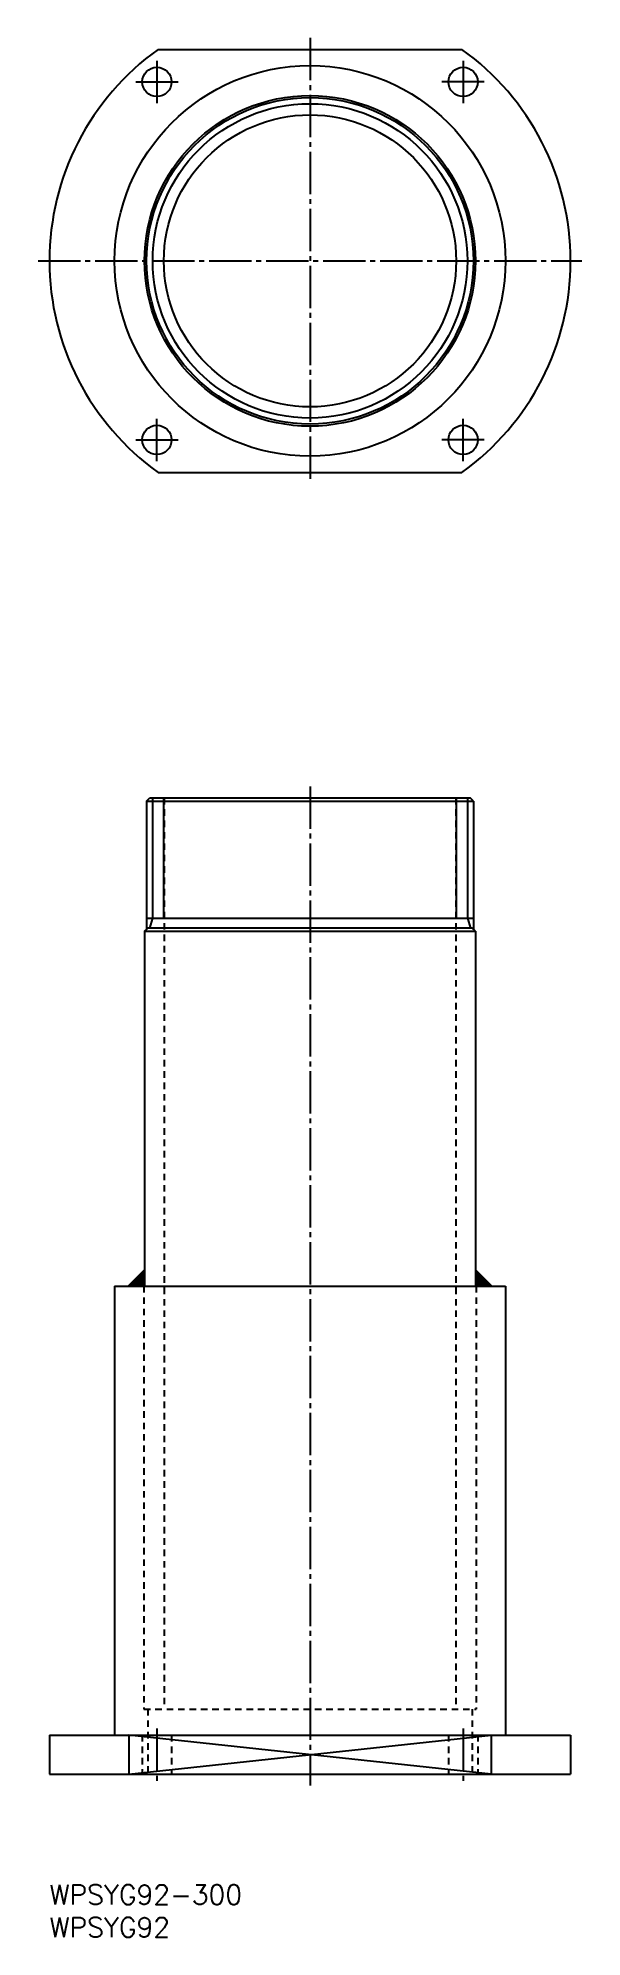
# Model space of a CAD drawing. Extents: x 93 to 260, y 51 to 635.
import ezdxf

# ---------------------------------------------------------------- set-up
doc = ezdxf.new("R2010")
doc.units = 0
doc.linetypes.add('CENTER', pattern=[17.5, 13, -1.5, 1.5, -1.5])
doc.linetypes.add('DASHED', pattern=[3.5, 2, -1.5])
doc.layers.get('0').update_dxf_attribs({"linetype": 'CONTINUOUS'})
doc.layers.add('CENTER', color=1, linetype='CENTER')
doc.styles.get("Standard").update_dxf_attribs({"font": 'txt.shx', "bigfont": '@extfont2.shx'})

# ---------------------------------------------------------------- blocks, each defined once
blk = doc.blocks.new('*U2')
at = {"color": 3, "linetype": 'CONTINUOUS'}
for p, q in [((125.68, 256.14), (120.68, 251.14)), ((120.68, 251.14), (125.68, 251.14)), ((125.68, 251.14), (125.68, 256.14)), ((227.28, 256.14), (227.28, 251.14)), ((232.28, 251.14), (227.28, 256.14)), ((227.28, 251.14), (232.28, 251.14))]:
    blk.add_line(p, q, dxfattribs=at)
for points in [[(125.68, 256.14), (120.68, 251.14), (125.68, 251.14)], [(120.68, 251.14), (120.68, 251.14), (125.68, 251.14)], [(227.28, 256.14), (227.28, 251.14), (232.28, 251.14)], [(227.28, 251.14), (227.28, 251.14), (232.28, 251.14)]]:
    blk.add_solid(points, dxfattribs=at)

msp = doc.modelspace()

# ---------------------------------------------------------------- linework, layer by layer
at = {"color": 7, "linetype": 'CONTINUOUS'}
for p, q in [((129.84, 631.14), (223.11, 631.14)), ((129.84, 501.14), (223.11, 501.14)), ((126.31, 400.14), (127.31, 401.14)), ((126.31, 400.14), (126.31, 360.77)), ((126.31, 400.14), (226.64, 400.14)), ((127.31, 401.14), (225.64, 401.14)), ((226.64, 400.14), (225.64, 401.14)), ((226.64, 400.14), (226.64, 360.77)), ((126.31, 364.14), (226.64, 364.14)), ((125.68, 360.14), (126.68, 361.14)), ((125.68, 360.14), (125.68, 251.14)), ((125.68, 360.14), (227.28, 360.14)), ((226.28, 361.14), (126.68, 361.14)), ((227.28, 360.14), (226.28, 361.14)), ((227.28, 360.14), (227.28, 251.14)), ((116.48, 251.14), (116.48, 113.14)), ((116.48, 251.14), (236.48, 251.14)), ((125.68, 256.14), (120.68, 251.14)), ((227.28, 256.14), (232.28, 251.14)), ((236.48, 251.14), (236.48, 113.14)), ((96.48, 113.14), (256.48, 113.14)), ((96.48, 113.14), (96.48, 101.14)), ((120.85, 113.14), (120.85, 101.14)), ((232.11, 113.14), (232.11, 101.14)), ((256.48, 113.14), (256.48, 101.14)), ((96.48, 101.14), (256.48, 101.14)), ((96.48, 101.14), (256.48, 101.14))]:
    msp.add_line(p, q, dxfattribs=at)
at = {"color": 3, "linetype": 'CONTINUOUS'}
for p, q in [((128.17, 401.14), (128.17, 364.14)), ((131.61, 364.14), (131.61, 401.14)), ((221.48, 364.14), (221.48, 401.14)), ((224.78, 401.14), (224.78, 364.14)), ((128.17, 364.14), (127.17, 361.14)), ((224.78, 364.14), (225.78, 361.14)), ((120.85, 101.14), (232.11, 113.14)), ((232.11, 101.14), (120.85, 113.14))]:
    msp.add_line(p, q, dxfattribs=at)
at = {"color": 3, "linetype": 'DASHED'}
for p, q in [((131.68, 401.14), (131.68, 121.14)), ((221.28, 401.14), (221.28, 121.14)), ((125.48, 251.14), (125.48, 121.14)), ((227.48, 251.14), (227.48, 121.14)), ((125.48, 121.14), (227.48, 121.14)), ((126.73, 121.14), (126.73, 101.14)), ((226.23, 121.14), (226.23, 101.14)), ((124.98, 113.14), (124.98, 101.14)), ((133.98, 113.14), (133.98, 101.14)), ((218.98, 113.14), (218.98, 101.14)), ((227.98, 113.14), (227.98, 101.14))]:
    msp.add_line(p, q, dxfattribs=at)
at = {"color": 7, "linetype": 'CONTINUOUS'}
for centre, radius in [((176.48, 566.14), 60), ((129.48, 621.14), 4.5), ((223.48, 621.14), 4.5), ((176.48, 566.14), 50.8), ((176.48, 566.14), 50.16), ((176.48, 566.14), 44.86), ((129.48, 511.14), 4.5), ((223.48, 511.14), 4.5)]:
    msp.add_circle(centre, radius, dxfattribs=at)
at = {"color": 3, "linetype": 'CONTINUOUS'}
msp.add_circle((176.48, 566.14), 48.3, dxfattribs=at)
at = {"color": 7, "linetype": 'CONTINUOUS'}
for start, end in [(125.65909, 234.34091), (305.65909, 54.34091)]:
    msp.add_arc((176.48, 566.14), 80, start, end, dxfattribs=at)
at = {"layer": 'CENTER', "color": 1, "linetype": 'CENTER'}
for p, q in [((176.48, 634.64), (176.48, 497.64)), ((129.48, 627.64), (129.48, 614.64)), ((223.48, 627.64), (223.48, 614.64)), ((122.98, 621.14), (135.98, 621.14)), ((229.98, 621.14), (216.98, 621.14)), ((92.98, 566.14), (259.98, 566.14)), ((182.7, 566.14), (188.92, 566.14)), ((176.48, 559.92), (176.48, 553.69)), ((129.48, 504.64), (129.48, 517.64)), ((223.48, 504.64), (223.48, 517.64)), ((122.98, 511.14), (135.98, 511.14)), ((229.98, 511.14), (216.98, 511.14)), ((176.48, 404.64), (176.48, 97.64)), ((129.48, 115.14), (129.48, 99.14)), ((223.48, 115.14), (223.48, 99.14))]:
    msp.add_line(p, q, dxfattribs=at)

# ---------------------------------------------------------------- block references
at = {"color": 3, "linetype": 'CONTINUOUS'}
msp.add_blockref('*U2', (0, 0), dxfattribs=at)

# ---------------------------------------------------------------- texts
at = {"color": 7, "linetype": 'CONTINUOUS'}
for s, p in [('WPSYG92-300', (96.48, 61.1)), ('WPSYG92', (96.48, 51.1))]:
    msp.add_text(s, height=6, dxfattribs=at).set_placement(p)

doc.saveas('drawing.dxf')
